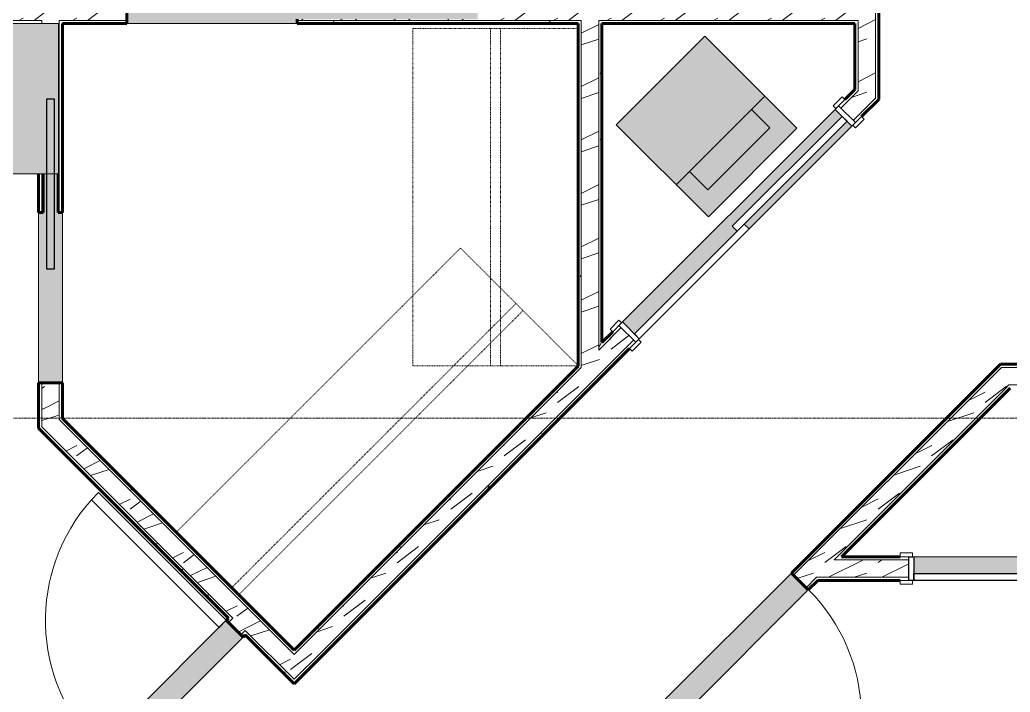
# Model space of a CAD drawing. Header units: inches. Extents: x -4169 to -1846, y 9706 to 12377.
# Drawn here: x -2463.7 to -2266.1, y 11792.5 to 11926.7 of the extents above; entities that cross this region are included whole.
import ezdxf

# ---------------------------------------------------------------- set-up
doc = ezdxf.new("R2010")
doc.units = ezdxf.units.IN
doc.header["$MEASUREMENT"] = 0
doc.linetypes.add('Dash', pattern=[0.25, 0.125, -0.125])
doc.linetypes.add('Grid Line 1_2_', pattern=[0.875, 0.5, -0.125, 0.125, -0.125])
for name, color, linetype, lineweight in [('0-1', 7, 'Continuous', 5), ('0-2', 7, 'Continuous', 18), ('A-DOOR-1', 250, 'Continuous', 9), ('A-DOOR-2', 90, 'Continuous', 30), ('A-DOOR-FRAM-1', 90, 'Continuous', 30), ('A-WALL-1', 8, 'Continuous', 5), ('A-WALL-3', 50, 'Continuous', 60), ('A-WALL-4', 7, 'Continuous', 18), ('A-WALL-PATT-1', 250, 'Continuous', 9), ('A-WALL-PATT-2', 253, 'Continuous', 9), ('P-SANR-FIXT-2', 250, 'Continuous', 9), ('P-SANR-FIXT-3', 55, 'Continuous', 9), ('Q-CASE-HDLN-1', 250, 'Dash', 9), ('S-GRID-1', 1, 'Grid Line 1_2_', 9)]:
    doc.layers.add(name, color=color, linetype=linetype, lineweight=lineweight)
pattern_1 = [(0, (0, 0), (20.48, 5.12), [0.845, -14.515, 0.845, -14.515, -81.92]), (0, (0, 0), (20.48, 5.12), [-30.72, 0.845, -29.875, 0.845, -14.515, -35.84]), (0, (0, 0), (20.48, 5.12), [-76.8, 0.845, -9.395, 0.845, -24.755]), (120, (7.68, 2.56), (-14.67405, 15.1762003), [0.845, -14.515, 0.845, -14.515, -81.92]), (120, (7.68, 2.56), (-14.67405, 15.1762003), [-30.72, 0.845, -29.875, 0.845, -14.515, -35.84]), (120, (7.68, 2.56), (-14.67405, 15.1762003), [-76.8, 0.845, -9.395, 0.845, -24.755]), (240, (10.24, 12.8), (-5.80595, -20.2962003), [0.845, -14.515, 0.845, -14.515, -81.92]), (240, (10.24, 12.8), (-5.80595, -20.2962003), [-30.72, 0.845, -29.875, 0.845, -14.515, -35.84]), (240, (10.24, 12.8), (-5.80595, -20.2962003), [-76.8, 0.845, -9.395, 0.845, -24.755])]
pattern_2 = [(216.87, (4.265, 10.662), (31.9871619, 21.32545714), [5.331, -47.981]), (206.565, (10.662, 7.464), (-10.662476, -10.6620098), [11.921, -11.921]), (198.435, (10.662, 2.132), (-21.32449365, -10.6625869), [6.744, -26.974])]

# ---------------------------------------------------------------- blocks, each defined once
blk = doc.blocks.new('Pocket_Door_2385 - 34_ x 80_-1722096-ENLARGED RCP - 2ND FLOOR PLAN')
at = {"layer": 'A-DOOR-2'}
for p, q in [((-39.67, -0.75), (-39.67, 0.75)), ((-39.67, 0.75), (-5.67, 0.75)), ((-5.67, 0.75), (-5.67, -0.75)), ((-5.67, -0.75), (-39.67, -0.75))]:
    blk.add_line(p, q, dxfattribs=at)
blk = doc.blocks.new('Bath Tub - Maestro - 60_x30_-1372872-ENLARGED RCP - 2ND FLOOR PLAN')
at = {"layer": 'P-SANR-FIXT-3'}
blk.add_hatch(color=256, dxfattribs=at).paths.add_polyline_path([(0, -30), (60, -30), (60, 0), (0, 0)], flags=0)
at = {"layer": 'P-SANR-FIXT-2'}
for p, q in [((0, -30), (0, 0)), ((0, 0), (60, 0)), ((60, 0), (60, -30)), ((60, -30), (0, -30))]:
    blk.add_line(p, q, dxfattribs=at)
for start, end in [(0, 180), (180, 0)]:
    blk.add_arc((10.9375, -15), 1.5, start, end, dxfattribs=at)
blk = doc.blocks.new('OD_CW_Closet - OD_CW_Closet-2069093-ENLARGED RCP - 2ND FLOOR PLAN')
at = {"layer": 'Q-CASE-HDLN-1'}
for p, q in [((0.74, 9.27), (80.94, 9.27)), ((80.94, 9.27), (80.94, -23.91)), ((0.74, -6.37), (80.94, -6.37)), ((0.74, -8.37), (80.94, -8.37))]:
    blk.add_line(p, q, dxfattribs=at)
blk = doc.blocks.new('OD_CW_Closet - OD_CW_Closet-2069094-ENLARGED RCP - 2ND FLOOR PLAN')
at = {"layer": 'Q-CASE-HDLN-1'}
for p, q in [((0.74, -24), (0.74, 9)), ((0.74, 9), (68.04, 9)), ((68.04, 9), (68.04, -24)), ((0.74, -6.5), (68.04, -6.5)), ((0.74, -8.5), (68.04, -8.5))]:
    blk.add_line(p, q, dxfattribs=at)
blk = doc.blocks.new('Stacked Washer and Dryer - 26_x25_ - Private-1372850-ENLARGED RCP - 2ND FLOOR PLAN')
at = {"layer": 'P-SANR-FIXT-3'}
blk.add_hatch(color=256, dxfattribs=at).paths.add_polyline_path([(26, 12.5), (0, 12.5), (0, -12.5), (26, -12.5), (26, 2.42)], flags=0)
at = {"layer": 'P-SANR-FIXT-2'}
for p, q in [((26, 12.5), (0, 12.5)), ((0, -12.5), (0, 12.5)), ((16.91, -12.5), (16.91, 12.5)), ((26, 12.5), (26, -12.5)), ((22.09, 8.75), (16.91, 8.75)), ((22.09, -8.75), (22.09, 8.75)), ((16.91, -8.75), (22.09, -8.75)), ((0, -12.5), (26, -12.5))]:
    blk.add_line(p, q, dxfattribs=at)
blk = doc.blocks.new('FOLDING_SLIDING CLOSET - 60_ x 80_-1494136-ENLARGED RCP - 2ND FLOOR PLAN')
at = {"layer": 'A-DOOR-1'}
for p, q in [((-32.75, 3.25), (-30.25, 3.25)), ((-32.75, 2.5), (-32.75, 3.25)), ((-30.25, 2.5), (-32.75, 2.5)), ((-30.25, 3.25), (-30.25, 2.5)), ((30.25, 3.25), (32.75, 3.25)), ((30.25, 2.5), (30.25, 3.25)), ((32.75, 2.5), (30.25, 2.5)), ((32.75, 3.25), (32.75, 2.5)), ((-32.75, -2.25), (-30.25, -2.25)), ((-32.75, -3), (-32.75, -2.25)), ((-30.25, -3), (-32.75, -3)), ((-30.25, -2.25), (-30.25, -3)), ((30.25, -2.25), (32.75, -2.25)), ((30.25, -3), (30.25, -2.25)), ((32.75, -3), (30.25, -3)), ((32.75, -2.25), (32.75, -3))]:
    blk.add_line(p, q, dxfattribs=at)
at = {"layer": 'A-DOOR-2'}
for p, q in [((-1, 0.5), (30, 0.5)), ((-1, -0.88), (-1, 0.5)), ((30, 0.5), (30, -0.88)), ((-30, -0.88), (1, -0.88)), ((-30, -2.25), (-30, -0.88)), ((30, -0.88), (-1, -0.88)), ((1, -0.88), (1, -2.25)), ((1, -2.25), (-30, -2.25))]:
    blk.add_line(p, q, dxfattribs=at)
at = {"layer": 'A-DOOR-FRAM-1'}
for p, q in [((-31, 2.5), (-30, 2.5)), ((-31, -2.25), (-31, 2.5)), ((-30, 2.5), (-30, -2.25)), ((30, 2.5), (31, 2.5)), ((30, -2.25), (30, 2.5)), ((31, 2.5), (31, -2.25)), ((-30, -2.25), (-31, -2.25)), ((31, -2.25), (30, -2.25))]:
    blk.add_line(p, q, dxfattribs=at)
blk = doc.blocks.new('Single-Flush - 36_ x 84_-1372839-ENLARGED RCP - 2ND FLOOR PLAN')
at = {"layer": 'A-DOOR-1'}
blk.add_arc((18, 2.37), 36.07, 93.1789, 180, dxfattribs=at)
at = {"layer": 'A-DOOR-2'}
for p, q in [((16, 2.37), (16, 38.39)), ((18, 38.39), (16, 38.39)), ((18, 2.37), (18, 38.39)), ((18, 2.37), (16, 2.37))]:
    blk.add_line(p, q, dxfattribs=at)
blk = doc.blocks.new('Single-Flush - 32_ x 84_-1372862-ENLARGED RCP - 2ND FLOOR PLAN')
at = {"layer": 'A-DOOR-1'}
blk.add_arc((16, 2.37), 32.07, 93.5759, 180, dxfattribs=at)
at = {"layer": 'A-DOOR-2'}
for p, q in [((14, 2.37), (14, 34.38)), ((16, 34.38), (14, 34.38)), ((16, 2.37), (16, 34.38)), ((16, 2.37), (14, 2.37))]:
    blk.add_line(p, q, dxfattribs=at)
blk = doc.blocks.new('FOLDING_SLIDING CLOSET - 72_ x 80_-1372885-ENLARGED RCP - 2ND FLOOR PLAN')
at = {"layer": 'A-DOOR-1'}
for p, q in [((-38.75, 3.25), (-36.25, 3.25)), ((-38.75, 2.5), (-38.75, 3.25)), ((-36.25, 2.5), (-38.75, 2.5)), ((-36.25, 3.25), (-36.25, 2.5)), ((36.25, 3.25), (38.75, 3.25)), ((36.25, 2.5), (36.25, 3.25)), ((38.75, 2.5), (36.25, 2.5)), ((38.75, 3.25), (38.75, 2.5)), ((-38.75, -2.25), (-36.25, -2.25)), ((-38.75, -3), (-38.75, -2.25)), ((-36.25, -3), (-38.75, -3)), ((-36.25, -2.25), (-36.25, -3)), ((36.25, -2.25), (38.75, -2.25)), ((36.25, -3), (36.25, -2.25)), ((38.75, -3), (36.25, -3)), ((38.75, -2.25), (38.75, -3))]:
    blk.add_line(p, q, dxfattribs=at)
at = {"layer": 'A-DOOR-2'}
for p, q in [((-1, 0.5), (36, 0.5)), ((-1, -0.875), (-1, 0.5)), ((36, 0.5), (36, -0.875)), ((-36, -0.875), (1, -0.875)), ((-36, -2.25), (-36, -0.875)), ((36, -0.875), (-1, -0.875)), ((1, -0.875), (1, -2.25)), ((1, -2.25), (-36, -2.25))]:
    blk.add_line(p, q, dxfattribs=at)
at = {"layer": 'A-DOOR-FRAM-1'}
for p, q in [((-37, 2.5), (-36, 2.5)), ((-37, -2.25), (-37, 2.5)), ((-36, 2.5), (-36, -2.25)), ((36, 2.5), (37, 2.5)), ((36, -2.25), (36, 2.5)), ((37, 2.5), (37, -2.25)), ((-36, -2.25), (-37, -2.25)), ((37, -2.25), (36, -2.25))]:
    blk.add_line(p, q, dxfattribs=at)
blk = doc.blocks.new('CTR - 1st Phase - Unit Layouts_rvt-1-ENLARGED RCP - 2ND FLOOR PLAN')
at = {"layer": 'A-WALL-1'}
for points in [[(-2411, 11925.95), (-2408.37, 11925.95), (-2408.37, 11926.83), (-2372.37, 11926.83), (-2372.37, 11929.83), (-2408.37, 11929.83), (-2408.37, 11930.7), (-2442.37, 11930.7), (-2442.37, 11925.95)], [(-2455.2, 11854.26), (-2455.2, 11888.26), (-2456.07, 11888.26), (-2456.07, 11895.95), (-2459.07, 11895.95), (-2459.07, 11888.26), (-2459.95, 11888.26), (-2459.95, 11854.26), (-2455.82, 11854.26)], [(-2331.83, 11787.46), (-2306.38, 11812.91), (-2309.73, 11816.27), (-2335.19, 11790.82), (-2332.27, 11787.9)], [(-2444.6, 11778.05), (-2419.15, 11803.51), (-2422.51, 11806.87), (-2447.96, 11781.41), (-2445.05, 11778.5)]]:
    blk.add_hatch(color=256, dxfattribs=at).paths.add_polyline_path(points, flags=0)
h = blk.add_hatch(color=256, dxfattribs=at)
h.paths.add_polyline_path([(-2341.07, 11864.02), (-2320.56, 11884.53), (-2321.53, 11885.5), (-2299.61, 11907.42), (-2301.03, 11908.83), (-2343.45, 11866.41), (-2341.24, 11864.2)], flags=0)
h.paths.add_polyline_path([(-2318.17, 11884.97), (-2297.67, 11905.47), (-2298.64, 11906.45), (-2319.14, 11885.94)], flags=0)
h = blk.add_hatch(color=256, dxfattribs=at)
h.paths.add_polyline_path([(-2248.32, 11814.8), (-2213.32, 11814.8), (-2213.32, 11816.18), (-2248.32, 11816.18)], flags=0)
h.paths.add_polyline_path([(-2271.92, 11816.18), (-2250.32, 11816.18), (-2250.32, 11817.55), (-2213.32, 11817.55), (-2213.32, 11819.55), (-2285.32, 11819.55), (-2285.32, 11816.18), (-2272.8, 11816.18)], flags=0)
at = {"layer": 'A-WALL-PATT-1'}
h = blk.add_hatch(dxfattribs=at)
h.set_pattern_fill('FP_1', color=256, style=0, pattern_type=2)
h.set_pattern_definition(pattern_1)
h.paths.add_polyline_path([(-2297.07, 11912.78), (-2296.45, 11913.41), (-2296.45, 11926.58), (-2297.07, 11926.58), (-2297.07, 11913.41)], flags=0)
h.paths.add_polyline_path([(-2296.45, 11930.08), (-2296.45, 11936.33), (-2297.07, 11936.33), (-2297.07, 11930.08)], flags=0)
h.paths.add_polyline_path([(-2297.07, 11972.33), (-2296.45, 11972.33), (-2296.45, 12110.34), (-2297.07, 12110.34), (-2297.07, 12018.45)], flags=0)
h = blk.add_hatch(dxfattribs=at)
h.set_pattern_fill('FP_1', color=256, style=0, pattern_type=2)
h.set_pattern_definition(pattern_1)
h.paths.add_polyline_path([(-2292.95, 11911.08), (-2292.32, 11911.7), (-2292.32, 11936.33), (-2292.95, 11936.33), (-2292.95, 11911.7)], flags=0)
h.paths.add_polyline_path([(-2292.32, 11972.33), (-2292.32, 12111.34), (-2292.76, 12111.34), (-2292.76, 12110.34), (-2292.95, 12110.34), (-2292.95, 11972.33)], flags=0)
h = blk.add_hatch(dxfattribs=at)
h.set_pattern_fill('FP_1', color=256, style=0, pattern_type=2)
h.set_pattern_definition(pattern_1)
h.paths.add_polyline_path([(-2344.16, 11925.95), (-2297.07, 11925.95), (-2297.07, 11926.58), (-2348.17, 11926.58), (-2348.17, 11925.95), (-2344.7, 11925.95)], flags=0)
h.paths.add_polyline_path([(-2372.37, 11925.95), (-2351.67, 11925.95), (-2351.67, 11926.58), (-2408.37, 11926.58), (-2408.37, 11925.95), (-2383.67, 11925.95)], flags=0)
h.paths.add_polyline_path([(-2442.37, 11925.95), (-2442.37, 11926.58), (-2455.82, 11926.58), (-2455.82, 11925.95), (-2451.2, 11925.95)], flags=0)
h.paths.add_polyline_path([(-2459.95, 11925.95), (-2459.32, 11925.95), (-2459.32, 11926.58), (-2511.37, 11926.58), (-2511.37, 11925.95)], flags=0)
h = blk.add_hatch(dxfattribs=at)
h.set_pattern_fill('FP_1', color=256, style=0, pattern_type=2)
h.set_pattern_definition(pattern_1)
h.paths.add_polyline_path([(-2455.2, 11847.16), (-2455.2, 11854.26), (-2455.82, 11854.26), (-2455.82, 11847.79)], flags=0)
h.paths.add_polyline_path([(-2455.82, 11888.26), (-2455.2, 11888.26), (-2455.2, 11925.95), (-2455.82, 11925.95), (-2455.82, 11889.56)], flags=0)
h = blk.add_hatch(dxfattribs=at)
h.set_pattern_fill('FP_1', color=256, style=0, pattern_type=2)
h.set_pattern_definition(pattern_1)
h.paths.add_polyline_path([(-2352.3, 11857.56), (-2351.67, 11858.18), (-2351.67, 11925.95), (-2352.3, 11925.95), (-2352.3, 11859.62)], flags=0)
h = blk.add_hatch(dxfattribs=at)
h.set_pattern_fill('FP_1', color=256, style=0, pattern_type=2)
h.set_pattern_definition(pattern_1)
h.paths.add_polyline_path([(-2348.17, 11861.68), (-2347.55, 11862.31), (-2347.55, 11925.95), (-2348.17, 11925.95), (-2348.17, 11862.78)], flags=0)
h = blk.add_hatch(dxfattribs=at)
h.set_pattern_fill('FP_1', color=256, style=0, pattern_type=2)
h.set_pattern_definition(pattern_1)
h.paths.add_polyline_path([(-2408.51, 11800.47), (-2351.67, 11857.3), (-2351.67, 11858.18), (-2408.95, 11800.91)], flags=0)
h.paths.add_polyline_path([(-2348.17, 11860.8), (-2343.72, 11865.26), (-2344.16, 11865.7), (-2348.17, 11861.68), (-2348.17, 11861.12)], flags=0)
h.paths.add_polyline_path([(-2299.88, 11909.1), (-2296.45, 11912.53), (-2296.45, 11913.41), (-2300.32, 11909.54)], flags=0)
h = blk.add_hatch(dxfattribs=at)
h.set_pattern_fill('FP_1', color=256, style=0, pattern_type=2)
h.set_pattern_definition(pattern_1)
h.paths.add_polyline_path([(-2408.51, 11794.64), (-2340.8, 11862.34), (-2341.24, 11862.78), (-2408.95, 11795.08)], flags=0)
h.paths.add_polyline_path([(-2296.96, 11906.18), (-2292.32, 11910.82), (-2292.32, 11911.7), (-2297.4, 11906.62)], flags=0)
h = blk.add_hatch(dxfattribs=at)
h.set_pattern_fill('FP_1', color=256, style=0, pattern_type=2)
h.set_pattern_definition(pattern_1)
h.paths.add_polyline_path([(-2438.19, 11686.93), (-2427.59, 11697.53), (-2428.03, 11697.98), (-2438.64, 11687.37), (-2438.27, 11687)], flags=0)
h.paths.add_polyline_path([(-2375.26, 11749.86), (-2334.75, 11790.37), (-2335.19, 11790.82), (-2375.7, 11750.3)], flags=0)
h.paths.add_polyline_path([(-2309.29, 11815.83), (-2267.79, 11857.33), (-2268.68, 11857.33), (-2309.73, 11816.27)], flags=0)
h = blk.add_hatch(dxfattribs=at)
h.set_pattern_fill('FP_1', color=256, style=0, pattern_type=2)
h.set_pattern_definition(pattern_1)
h.paths.add_polyline_path([(-2268.05, 11857.33), (-2242.9, 11857.33), (-2242.9, 11857.95), (-2268.05, 11857.95), (-2268.68, 11857.33)], flags=0)
h.paths.add_polyline_path([(-2094.03, 11857.33), (-2076.17, 11857.33), (-2076.17, 11857.95), (-2239.4, 11857.95), (-2239.4, 11857.33), (-2094.19, 11857.33)], flags=0)
h = blk.add_hatch(dxfattribs=at)
h.set_pattern_fill('FP_1', color=256, style=0, pattern_type=2)
h.set_pattern_definition(pattern_1)
h.paths.add_polyline_path([(-2435.51, 11684.25), (-2435.62, 11684.55), (-2435.72, 11684.45)], flags=0)
h.paths.add_polyline_path([(-2433.18, 11686.99), (-2432.3, 11686.99), (-2424.67, 11694.62), (-2425.11, 11695.06), (-2428.03, 11692.14)], flags=0)
h.paths.add_polyline_path([(-2372.34, 11746.94), (-2367.86, 11751.43), (-2368.3, 11751.87), (-2372.79, 11747.39)], flags=0)
h.paths.add_polyline_path([(-2365.38, 11753.9), (-2337.63, 11781.66), (-2338.07, 11782.1), (-2365.83, 11754.35)], flags=0)
h.paths.add_polyline_path([(-2335.15, 11784.13), (-2331.83, 11787.46), (-2332.27, 11787.9), (-2335.6, 11784.58)], flags=0)
h.paths.add_polyline_path([(-2306.38, 11812.91), (-2303.86, 11815.43), (-2304.74, 11815.43), (-2306.82, 11813.35)], flags=0)
h.paths.add_polyline_path([(-2300.36, 11818.93), (-2266.08, 11853.2), (-2266.97, 11853.2), (-2301.24, 11818.93)], flags=0)
h = blk.add_hatch(dxfattribs=at)
h.set_pattern_fill('FP_1', color=256, style=0, pattern_type=2)
h.set_pattern_definition(pattern_1)
h.paths.add_polyline_path([(-2166.53, 11853.2), (-2108.1, 11853.2), (-2108.1, 11853.83), (-2266.34, 11853.83), (-2266.97, 11853.2), (-2181.08, 11853.2)], flags=0)
h.paths.add_polyline_path([(-2076.8, 11853.2), (-2076.8, 11853.83), (-2104.6, 11853.83), (-2104.6, 11853.2), (-2079.78, 11853.2)], flags=0)
h = blk.add_hatch(dxfattribs=at)
h.set_pattern_fill('FP_1', color=256, style=0, pattern_type=2)
h.set_pattern_definition(pattern_1)
h.paths.add_polyline_path([(-2408.95, 11800.03), (-2408.51, 11800.47), (-2455.82, 11847.79), (-2455.82, 11846.9), (-2409.39, 11800.47)], flags=0)
h = blk.add_hatch(dxfattribs=at)
h.set_pattern_fill('FP_1', color=256, style=0, pattern_type=2)
h.set_pattern_definition(pattern_1)
h.paths.add_polyline_path([(-2408.95, 11794.19), (-2408.51, 11794.64), (-2418.71, 11804.84), (-2419.15, 11804.39), (-2412.23, 11797.48)], flags=0)
h.paths.add_polyline_path([(-2421.62, 11806.87), (-2421.18, 11807.31), (-2459.95, 11846.08), (-2459.95, 11845.19), (-2422.07, 11807.31)], flags=0)
h = blk.add_hatch(dxfattribs=at)
h.set_pattern_fill('FP_1', color=256, style=0, pattern_type=2)
h.set_pattern_definition(pattern_1)
h.paths.add_polyline_path([(-2299.73, 11818.93), (-2286.32, 11818.93), (-2286.32, 11819.55), (-2299.73, 11819.55), (-2300.36, 11818.93)], flags=0)
h.paths.add_polyline_path([(-2208.82, 11818.93), (-2208.82, 11819.55), (-2212.32, 11819.55), (-2212.32, 11818.93), (-2210.57, 11818.93)], flags=0)
h.paths.add_polyline_path([(-2098.46, 11818.93), (-2076.8, 11818.94), (-2076.8, 11819.55), (-2104.6, 11819.55), (-2104.6, 11818.93), (-2103.97, 11818.93)], flags=0)
h.paths.add_polyline_path([(-2108.1, 11818.93), (-2108.1, 11819.55), (-2134.82, 11819.55), (-2134.82, 11818.93), (-2108.72, 11818.93)], flags=0)
h = blk.add_hatch(dxfattribs=at)
h.set_pattern_fill('FP_1', color=256, style=0, pattern_type=2)
h.set_pattern_definition(pattern_1)
h.paths.add_polyline_path([(-2304.33, 11814.8), (-2286.32, 11814.8), (-2286.32, 11815.43), (-2303.86, 11815.43), (-2304.48, 11814.8)], flags=0)
h.paths.add_polyline_path([(-2212.32, 11814.8), (-2208.82, 11814.8), (-2208.82, 11815.43), (-2212.32, 11815.43)], flags=0)
h.paths.add_polyline_path([(-2104.6, 11814.8), (-2076.8, 11814.81), (-2076.8, 11815.43), (-2134.82, 11815.43), (-2134.82, 11814.8), (-2108.1, 11814.8)], flags=0)
h = blk.add_hatch(dxfattribs=at)
h.set_pattern_fill('FP_1', color=256, style=0, pattern_type=2)
h.set_pattern_definition(pattern_1)
h.paths.add_polyline_path([(-2489.4, 11739.09), (-2481.18, 11747.32), (-2481.62, 11747.76), (-2489.84, 11739.54)], flags=0)
h.paths.add_polyline_path([(-2478.7, 11749.79), (-2447.52, 11780.97), (-2447.96, 11781.41), (-2479.14, 11750.23)], flags=0)
h.paths.add_polyline_path([(-2422.07, 11806.43), (-2421.62, 11806.87), (-2422.07, 11807.31), (-2422.51, 11806.87)], flags=0)
h = blk.add_hatch(dxfattribs=at)
h.set_pattern_fill('FP_1', color=256, style=0, pattern_type=2)
h.set_pattern_definition(pattern_1)
h.paths.add_polyline_path([(-2486.48, 11736.18), (-2444.6, 11778.05), (-2445.05, 11778.5), (-2486.92, 11736.62)], flags=0)
h.paths.add_polyline_path([(-2419.15, 11803.51), (-2418.71, 11803.95), (-2419.15, 11804.39), (-2419.59, 11803.95)], flags=0)
at = {"layer": 'A-WALL-PATT-2'}
h = blk.add_hatch(dxfattribs=at)
h.set_pattern_fill('FP_2', color=256, style=0, pattern_type=2)
h.set_pattern_definition(pattern_2)
h.paths.add_polyline_path([(-2296.45, 11912.53), (-2292.95, 11916.03), (-2292.95, 11936.33), (-2296.45, 11936.33), (-2296.45, 11912.78)], flags=0)
h.paths.add_polyline_path([(-2296.45, 11972.33), (-2292.95, 11972.33), (-2292.95, 12111.34), (-2296.45, 12111.34), (-2296.45, 12018.96)], flags=0)
h = blk.add_hatch(dxfattribs=at)
h.set_pattern_fill('FP_2', color=256, style=0, pattern_type=2)
h.set_pattern_definition(pattern_2)
h.paths.add_polyline_path([(-2296.45, 11926.58), (-2296.45, 11930.08), (-2408.37, 11930.08), (-2408.37, 11929.83), (-2372.37, 11929.83), (-2372.37, 11926.83), (-2408.37, 11926.83), (-2408.37, 11926.58), (-2297.07, 11926.58)], flags=0)
h.paths.add_polyline_path([(-2455.95, 11926.58), (-2442.37, 11926.58), (-2442.37, 11930.08), (-2511.37, 11930.08), (-2511.37, 11926.58), (-2459.32, 11926.58)], flags=0)
h = blk.add_hatch(dxfattribs=at)
h.set_pattern_fill('FP_2', color=256, style=0, pattern_type=2)
h.set_pattern_definition(pattern_2)
h.paths.add_polyline_path([(-2455.82, 11846.9), (-2455.82, 11854.26), (-2459.32, 11854.26), (-2459.32, 11850.4), (-2456.08, 11847.16)], flags=0)
h.paths.add_polyline_path([(-2456.07, 11888.26), (-2455.82, 11888.26), (-2455.82, 11926.58), (-2459.32, 11926.58), (-2459.32, 11925.95), (-2455.95, 11925.95), (-2455.95, 11895.95), (-2456.07, 11895.95), (-2456.07, 11889.36)], flags=0)
h.paths.add_polyline_path([(-2459.07, 11888.26), (-2459.07, 11895.95), (-2459.32, 11895.95), (-2459.32, 11888.26)], flags=0)
h = blk.add_hatch(dxfattribs=at)
h.set_pattern_fill('FP_2', color=256, style=0, pattern_type=2)
h.set_pattern_definition(pattern_2)
h.paths.add_polyline_path([(-2351.67, 11857.3), (-2348.17, 11860.8), (-2348.17, 11926.58), (-2351.67, 11926.58), (-2351.67, 11857.56)], flags=0)
h = blk.add_hatch(dxfattribs=at)
h.set_pattern_fill('FP_2', color=256, style=0, pattern_type=2)
h.set_pattern_definition(pattern_2)
h.paths.add_polyline_path([(-2406.47, 11797.55), (-2341.24, 11862.78), (-2343.72, 11865.26), (-2408.95, 11800.03), (-2406.91, 11797.99)], flags=0)
h.paths.add_polyline_path([(-2297.4, 11906.62), (-2292.95, 11911.08), (-2292.95, 11916.03), (-2299.88, 11909.1), (-2297.49, 11906.71)], flags=0)
h = blk.add_hatch(dxfattribs=at)
h.set_pattern_fill('FP_2', color=256, style=0, pattern_type=2)
h.set_pattern_definition(pattern_2)
h.paths.add_polyline_path([(-2271.29, 11853.83), (-2076.17, 11853.83), (-2076.17, 11857.33), (-2267.79, 11857.33)], flags=0)
h = blk.add_hatch(dxfattribs=at)
h.set_pattern_fill('FP_2', color=256, style=0, pattern_type=2)
h.set_pattern_definition(pattern_2)
h.paths.add_polyline_path([(-2435.72, 11684.45), (-2435.62, 11684.55), (-2436.04, 11685.74), (-2437.29, 11686.99), (-2433.18, 11686.99), (-2425.11, 11695.06), (-2427.59, 11697.53), (-2438.19, 11686.93), (-2436.04, 11684.78)], flags=0)
h.paths.add_polyline_path([(-2372.79, 11747.39), (-2332.27, 11787.9), (-2334.75, 11790.37), (-2375.26, 11749.86), (-2372.87, 11747.47)], flags=0)
h.paths.add_polyline_path([(-2306.82, 11813.35), (-2266.34, 11853.83), (-2271.29, 11853.83), (-2309.29, 11815.83), (-2308.89, 11815.43)], flags=0)
h = blk.add_hatch(dxfattribs=at)
h.set_pattern_fill('FP_2', color=256, style=0, pattern_type=2)
h.set_pattern_definition(pattern_2)
h.paths.add_polyline_path([(-2408.95, 11795.08), (-2406.47, 11797.55), (-2459.32, 11850.4), (-2459.32, 11845.45), (-2411.35, 11797.48)], flags=0)
h = blk.add_hatch(dxfattribs=at)
h.set_pattern_fill('FP_2', color=256, style=0, pattern_type=2)
h.set_pattern_definition(pattern_2)
h.paths.add_polyline_path([(-2304.74, 11815.43), (-2286.32, 11815.43), (-2286.32, 11818.93), (-2301.24, 11818.93), (-2304.34, 11815.83)], flags=0)
h.paths.add_polyline_path([(-2212.32, 11815.43), (-2208.82, 11815.43), (-2208.82, 11818.93), (-2212.32, 11818.93)], flags=0)
h.paths.add_polyline_path([(-2094.19, 11815.43), (-2076.17, 11815.43), (-2076.17, 11818.93), (-2134.82, 11818.93), (-2134.82, 11815.43), (-2113.55, 11815.43)], flags=0)
h = blk.add_hatch(dxfattribs=at)
h.set_pattern_fill('FP_2', color=256, style=0, pattern_type=2)
h.set_pattern_definition(pattern_2)
h.paths.add_polyline_path([(-2486.92, 11736.62), (-2445.05, 11778.5), (-2447.52, 11780.97), (-2489.4, 11739.09), (-2487.46, 11737.15)], flags=0)
h.paths.add_polyline_path([(-2419.59, 11803.95), (-2418.71, 11804.84), (-2421.18, 11807.31), (-2422.07, 11806.43), (-2420.03, 11804.39)], flags=0)
at = {"layer": 'A-WALL-3'}
for p, q in [((-2292.32, 11936.33), (-2292.32, 11917.53)), ((-2442.37, 11930.7), (-2442.37, 11925.95)), ((-2408.37, 11925.95), (-2408.37, 11926.83)), ((-2455.2, 11925.95), (-2455.2, 11888.26)), ((-2442.37, 11925.95), (-2455.2, 11925.95)), ((-2352.3, 11925.95), (-2408.37, 11925.95)), ((-2352.3, 11857.56), (-2352.3, 11925.95)), ((-2347.55, 11925.95), (-2347.55, 11862.31)), ((-2297.07, 11925.95), (-2347.55, 11925.95)), ((-2297.07, 11912.78), (-2297.07, 11925.95)), ((-2292.32, 11917.53), (-2292.32, 11911.7)), ((-2299.08, 11910.78), (-2297.07, 11912.78)), ((-2292.32, 11910.82), (-2295.72, 11907.42)), ((-2292.32, 11911.7), (-2292.32, 11910.82)), ((-2459.95, 11888.26), (-2459.95, 11895.95)), ((-2459.07, 11895.95), (-2459.07, 11888.26)), ((-2456.07, 11888.26), (-2456.07, 11895.95)), ((-2459.07, 11888.26), (-2459.95, 11888.26)), ((-2455.2, 11888.26), (-2456.07, 11888.26)), ((-2347.55, 11862.31), (-2345.4, 11864.46)), ((-2342.04, 11861.1), (-2405.59, 11797.55)), ((-2408.95, 11800.91), (-2352.3, 11857.56)), ((-2272.8, 11853.2), (-2268.68, 11857.33)), ((-2268.68, 11857.33), (-2268.05, 11857.95)), ((-2268.05, 11857.95), (-2243.53, 11857.95)), ((-2459.95, 11851.91), (-2459.95, 11854.26)), ((-2459.95, 11854.26), (-2455.2, 11854.26)), ((-2455.2, 11854.26), (-2455.2, 11847.16)), ((-2309.73, 11816.27), (-2272.8, 11853.2)), ((-2266.08, 11853.2), (-2299.73, 11819.55)), ((-2459.95, 11846.08), (-2459.95, 11851.91)), ((-2455.2, 11847.16), (-2408.95, 11800.91)), ((-2459.95, 11845.19), (-2459.95, 11846.08)), ((-2422.07, 11807.31), (-2459.95, 11845.19)), ((-2299.73, 11819.55), (-2288.07, 11819.55)), ((-2306.38, 11812.91), (-2309.73, 11816.27)), ((-2304.48, 11814.8), (-2306.38, 11812.91)), ((-2288.07, 11814.8), (-2304.48, 11814.8)), ((-2422.51, 11806.87), (-2422.07, 11807.31)), ((-2419.15, 11803.51), (-2422.51, 11806.87)), ((-2418.71, 11803.95), (-2419.15, 11803.51)), ((-2408.95, 11794.19), (-2418.71, 11803.95)), ((-2405.59, 11797.55), (-2408.51, 11794.64)), ((-2408.51, 11794.64), (-2408.95, 11794.19))]:
    blk.add_line(p, q, dxfattribs=at)
at = {"layer": 'A-WALL-4'}
for p, q in [((-2292.95, 11916.91), (-2292.95, 11936.33)), ((-2511.37, 11926.58), (-2459.32, 11926.58)), ((-2459.32, 11925.95), (-2459.32, 11926.58)), ((-2455.82, 11925.95), (-2455.82, 11926.58)), ((-2455.82, 11926.58), (-2442.37, 11926.58)), ((-2408.37, 11926.58), (-2351.67, 11926.58)), ((-2351.67, 11925.95), (-2351.67, 11926.58)), ((-2348.17, 11925.95), (-2348.17, 11926.58)), ((-2348.17, 11926.58), (-2297.07, 11926.58)), ((-2296.45, 11926.58), (-2297.07, 11926.58)), ((-2296.45, 11913.41), (-2296.45, 11926.58)), ((-2455.82, 11888.26), (-2455.82, 11925.95)), ((-2442.37, 11925.95), (-2408.37, 11925.95)), ((-2351.67, 11925.95), (-2351.67, 11858.18)), ((-2348.17, 11925.95), (-2348.17, 11861.68)), ((-2292.95, 11916.03), (-2292.95, 11916.91)), ((-2292.95, 11911.08), (-2292.95, 11916.03)), ((-2299.88, 11909.1), (-2296.45, 11912.53)), ((-2296.45, 11912.53), (-2296.45, 11913.41)), ((-2297.4, 11906.62), (-2292.95, 11911.08)), ((-2301.03, 11908.83), (-2343.45, 11866.41)), ((-2318.17, 11884.97), (-2297.67, 11905.47)), ((-2459.32, 11888.26), (-2459.32, 11895.95)), ((-2459.95, 11888.26), (-2459.95, 11854.26)), ((-2455.2, 11854.26), (-2455.2, 11888.26)), ((-2348.17, 11860.8), (-2343.72, 11865.26)), ((-2406.03, 11797.99), (-2341.24, 11862.78)), ((-2348.17, 11860.8), (-2348.17, 11861.68)), ((-2408.51, 11800.47), (-2351.67, 11857.3)), ((-2351.67, 11857.3), (-2351.67, 11858.18)), ((-2267.79, 11857.33), (-2271.29, 11853.83)), ((-2242.9, 11857.33), (-2267.79, 11857.33)), ((-2459.32, 11851.29), (-2459.32, 11854.26)), ((-2455.82, 11847.79), (-2455.82, 11854.26)), ((-2309.29, 11815.83), (-2271.92, 11853.2)), ((-2301.24, 11818.93), (-2266.97, 11853.2)), ((-2271.29, 11853.83), (-2271.92, 11853.2)), ((-2266.34, 11853.83), (-2266.97, 11853.2)), ((-2108.1, 11853.83), (-2266.34, 11853.83)), ((-2459.32, 11851.29), (-2459.32, 11850.4)), ((-2459.32, 11850.4), (-2459.32, 11845.45)), ((-2455.82, 11847.79), (-2455.82, 11846.9)), ((-2421.18, 11807.31), (-2459.32, 11845.45)), ((-2408.95, 11800.03), (-2455.82, 11846.9)), ((-2213.32, 11819.55), (-2285.32, 11819.55)), ((-2300.36, 11818.93), (-2301.24, 11818.93)), ((-2286.32, 11818.93), (-2300.36, 11818.93)), ((-2309.73, 11816.27), (-2335.19, 11790.82)), ((-2306.82, 11813.35), (-2304.74, 11815.43)), ((-2303.86, 11815.43), (-2304.74, 11815.43)), ((-2286.32, 11815.43), (-2303.86, 11815.43)), ((-2331.83, 11787.46), (-2306.38, 11812.91)), ((-2422.51, 11806.87), (-2447.96, 11781.41)), ((-2421.62, 11806.87), (-2422.07, 11806.43)), ((-2421.18, 11807.31), (-2421.62, 11806.87)), ((-2419.15, 11804.39), (-2419.59, 11803.95)), ((-2418.71, 11804.84), (-2419.15, 11804.39)), ((-2408.95, 11795.08), (-2418.71, 11804.84)), ((-2444.6, 11778.05), (-2419.15, 11803.51)), ((-2408.95, 11800.03), (-2408.51, 11800.47)), ((-2406.47, 11797.55), (-2406.03, 11797.99)), ((-2408.95, 11795.08), (-2406.47, 11797.55))]:
    blk.add_line(p, q, dxfattribs=at)
at = {"layer": '0-2'}
for name, p in [('Bath Tub - Maestro - 60_x30_-1372872-ENLARGED RCP - 2ND FLOOR PLAN', (-2515.95, 11925.95)), ('FOLDING_SLIDING CLOSET - 72_ x 80_-1372885-ENLARGED RCP - 2ND FLOOR PLAN', (-2249.32, 11817.05))]:
    blk.add_blockref(name, p, dxfattribs=at)
for name, p, rotation in [('OD_CW_Closet - OD_CW_Closet-2069094-ENLARGED RCP - 2ND FLOOR PLAN', (-2376.3, 11856.91), 89.99999999999874), ('Stacked Washer and Dryer - 26_x25_ - Private-1372850-ENLARGED RCP - 2ND FLOOR PLAN', (-2335.86, 11914.59), 315.0000000001177), ('Pocket_Door_2385 - 34_ x 80_-1722096-ENLARGED RCP - 2ND FLOOR PLAN', (-2457.57, 11871.26), 269.9999999999882), ('FOLDING_SLIDING CLOSET - 60_ x 80_-1494136-ENLARGED RCP - 2ND FLOOR PLAN', (-2320.47, 11885.85), 45.00000000009029), ('OD_CW_Closet - OD_CW_Closet-2069093-ENLARGED RCP - 2ND FLOOR PLAN', (-2426.44, 11817.36), 44.99999999999596), ('Single-Flush - 36_ x 84_-1372839-ENLARGED RCP - 2ND FLOOR PLAN', (-2433.56, 11792.46), 44.99999999999945), ('Single-Flush - 36_ x 84_-1372839-ENLARGED RCP - 2ND FLOOR PLAN', (-2320.78, 11801.86), 225.0000000000983), ('Single-Flush - 32_ x 84_-1372862-ENLARGED RCP - 2ND FLOOR PLAN', (-2493.68, 11762.29), 314.9999999999677)]:
    blk.add_blockref(name, p, dxfattribs=dict(at, rotation=rotation))
blk = doc.blocks.new('CTR - 1st Phase - Shell_rvt-1-ENLARGED RCP - 2ND FLOOR PLAN')
at = {"layer": 'S-GRID-1'}
blk.add_line((-1846.46, 11847.19), (-4136.46, 11847.19), dxfattribs=at)

msp = doc.modelspace()

# ---------------------------------------------------------------- block references
at = {"layer": '0-1'}
for name in ['CTR - 1st Phase - Shell_rvt-1-ENLARGED RCP - 2ND FLOOR PLAN', 'CTR - 1st Phase - Unit Layouts_rvt-1-ENLARGED RCP - 2ND FLOOR PLAN']:
    msp.add_blockref(name, (0, 0), dxfattribs=at)

doc.saveas('drawing.dxf')
